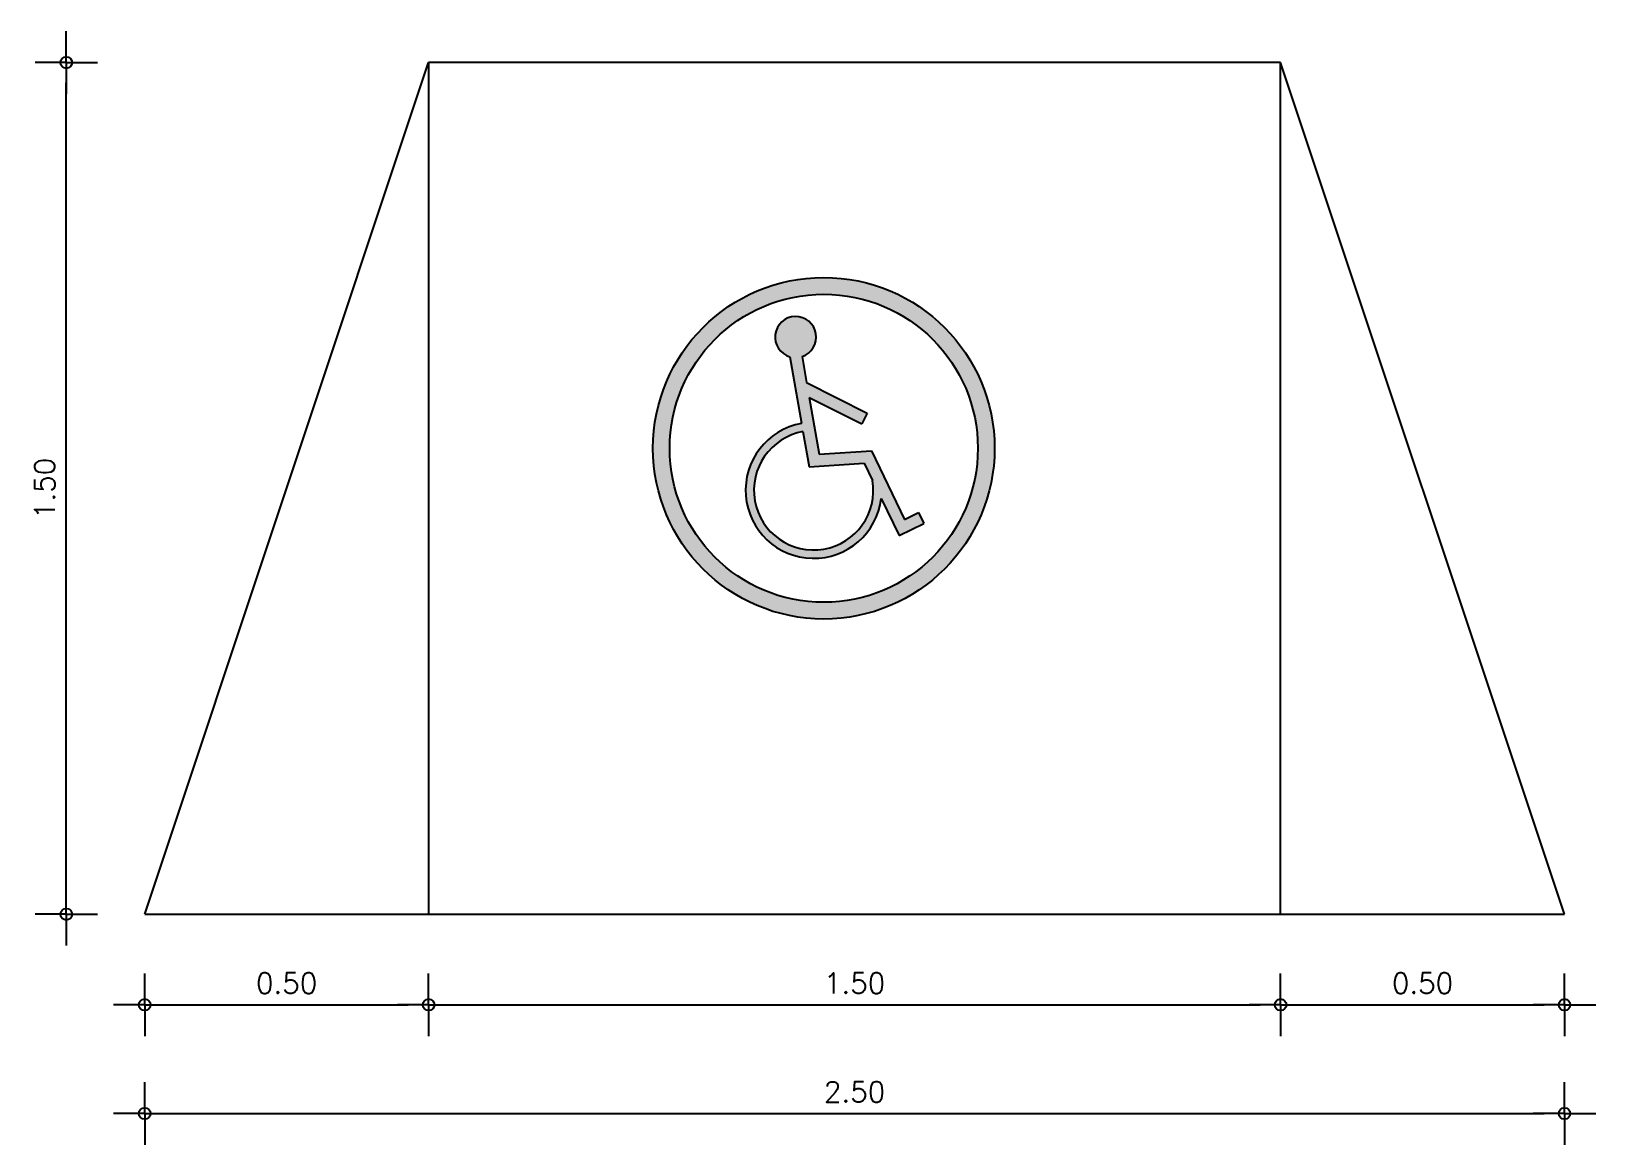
# Model space of a CAD drawing. Extents: x -599692 to 469028, y -9431878 to 9424999.
# Drawn here: x 2257.386 to 2260.14, y -420.626 to -418.665 of the extents above; entities that cross this region are included whole.
import ezdxf

# ---------------------------------------------------------------- set-up
doc = ezdxf.new("R2010")
doc.units = 0
doc.header["$LTSCALE"] = 0.5
doc.header["$MEASUREMENT"] = 0
doc.header["$PDMODE"] = 34
doc.layers.get('0').update_dxf_attribs({"linetype": 'CONTINUOUS'})
doc.layers.get('DEFPOINTS').update_dxf_attribs({"linetype": 'CONTINUOUS'})
for name, color, linetype in [('1', 1, 'CONTINUOUS'), ('COTAS', 2, 'CONTINUOUS'), ('HACH', 8, 'CONTINUOUS'), ('P1', 1, 'CONTINUOUS'), ('P3', 3, 'CONTINUOUS'), ('PVISTA', 1, 'CONTINUOUS'), ('TEXT', 3, 'CONTINUOUS')]:
    doc.layers.add(name, color=color, linetype=linetype)
doc.styles.add('ROMANS', font='romans')
doc.dimstyles.new('BOLA50$0', dxfattribs={"dimscale": 0.5, "dimtxt": 0.25, "dimasz": 0.18, "dimexe": 0.18, "dimexo": 0.0625, "dimgap": 0.1, "dimtad": 1, "dimzin": 0, "dimdsep": 46, "dimtxsty": 'ROMANS', "dimblk1": 'BOLA', "dimblk2": 'BOLA', "dimsah": 1, "dimcen": 0.09, "dimse1": 1, "dimse2": 1, "dimclrt": 256, "dimadec": 0, "dimazin": 0, "dimtfac": 1, "dimtofl": 0, "dimtmove": 2, "dimatfit": 3, "dimldrblk": 'BOLA', "dimfxl": 1, "dimtolj": 1, "dimtzin": 0, "dimarcsym": 0})

# ---------------------------------------------------------------- blocks, each defined once
blk = doc.blocks.new('A$C44756B37')
at = {"layer": 'PVISTA'}
for p, q in [((0.126, 0.4842), (0.1434, 0.324)), ((0.1551, 0.483), (0.1619, 0.4202)), ((0.1619, 0.4202), (0.3016, 0.3385)), ((0.1658, 0.3846), (0.1806, 0.248)), ((0.1658, 0.3846), (0.2871, 0.3136)), ((0.3016, 0.3385), (0.2871, 0.3136)), ((0.1456, 0.3041), (0.1548, 0.2192)), ((0.1806, 0.248), (0.3065, 0.248)), ((0.3065, 0.248), (0.3747, 0.0793)), ((0.1548, 0.2192), (0.2871, 0.2192)), ((0.2871, 0.2192), (0.3041, 0.177)), ((0.3221, 0.1326), (0.3589, 0.0416)), ((0.3747, 0.0793), (0.409, 0.0934)), ((0.409, 0.0934), (0.4198, 0.0667)), ((0.3589, 0.0416), (0.4198, 0.0667))]:
    blk.add_line(p, q, dxfattribs=at)
blk.add_lwpolyline([(0.1457, 0.3041, 2.388986), (0.3041, 0.177, -0.830114)], format="xyb", dxfattribs=at)
for centre, radius, start, end in [((0.1426, 0.5305), 0.0491, 284.7935, 250.3107), ((0.1623, 0.1625), 0.1625, 96.6867, 349.3931)]:
    blk.add_arc(centre, radius, start, end, dxfattribs=at)
blk = doc.blocks.new('A$C6E743D22')
at = {"layer": '1', "ltscale": 3}
h = blk.add_hatch(color=256, dxfattribs=at)
h.paths.add_polyline_path([(0, 0.4079, 1), (0.8158, 0.4079, 1)])
h.paths.add_polyline_path([(0.7758, 0.4079, -1), (0.04, 0.4079, -1)], flags=16)
h.paths.add_polyline_path([(0.6242, 0.2401), (0.635, 0.2134), (0.574, 0.1883), (0.5372, 0.2793, -0.360974), (0.3775, 0.1466, -0.943286), (0.3586, 0.4706), (0.3412, 0.6309, -6.596073), (0.3703, 0.6296), (0.3771, 0.5669), (0.5168, 0.4852), (0.5022, 0.4603), (0.3809, 0.5312), (0.3958, 0.3947), (0.5216, 0.3947), (0.5899, 0.2259)], flags=0)
h.paths.add_polyline_path([(0.5193, 0.3237, -2.386956), (0.3607, 0.4507), (0.3699, 0.3659), (0.5022, 0.3659)], flags=0)
h = blk.add_hatch(color=256, dxfattribs=at)
h.paths.add_polyline_path([(0.3703, 0.6296), (0.3771, 0.5669), (0.5168, 0.4852), (0.5022, 0.4603), (0.3809, 0.5312), (0.3958, 0.3947), (0.5216, 0.3947), (0.5899, 0.2259), (0.6242, 0.2401), (0.635, 0.2134), (0.574, 0.1883), (0.5372, 0.2793, -0.360974), (0.3775, 0.1466, -0.943286), (0.3586, 0.4706), (0.3412, 0.6309, -6.596073)])
h.paths.add_polyline_path([(0.5193, 0.3237), (0.5022, 0.3659), (0.3699, 0.3659), (0.3607, 0.4507, 2.386956)])
at = {"layer": 'TEXT'}
for radius in [0.4079, 0.3679]:
    blk.add_circle((0.4079, 0.4079), radius, dxfattribs=at)
at = {"layer": 'HACH', "ltscale": 3}
blk.add_blockref('A$C44756B37', (0.2151, 0.1467), dxfattribs=at)
blk = doc.blocks.new('A$C206D7CE9')
at = {"layer": 'HACH', "ltscale": 3, "xscale": 5.510876380422942, "yscale": 5.510876380422942, "zscale": 5.510876380422942}
blk.add_blockref('A$C6E743D22', (0, 0), dxfattribs=at)
blk = doc.blocks.new('A$C53B24436')
at = {"layer": 'PVISTA', "xscale": 0.2675669915776192, "yscale": 0.2675669915776192, "zscale": 0.2675669915776192, "rotation": 16.99718398011538}
blk.add_blockref('A$C206D7CE9', (-0.0651, 0.0279), dxfattribs=at)
blk = doc.blocks.new('BOLA')
for q in [(0, 1.528), (-1.528, 0), (0, -1.528), (1.528, 0)]:
    blk.add_line((0, 0), q)
blk.add_circle((0, 0), 0.284)
blk = doc.blocks.new('*D399')
at = {"layer": 'COTAS', "color": 253, "lineweight": -2}
blk.add_line((2257.6214, -420.3799), (2258.0494, -420.3799), dxfattribs=at)
at = {"layer": 'DEFPOINTS', "color": 0}
for p in [(2257.5854, -420.2205), (2258.0854, -420.2205), (2258.0854, -420.3799)]:
    blk.add_point(p, dxfattribs=at)
at = {"layer": 'COTAS', "color": 253, "lineweight": -2, "xscale": 0.036, "yscale": 0.036, "zscale": 0.036, "rotation": 180}
blk.add_blockref('BOLA', (2257.5854, -420.3799), dxfattribs=at)
at = {"layer": 'COTAS', "color": 253, "lineweight": -2, "xscale": 0.036, "yscale": 0.036, "zscale": 0.036}
blk.add_blockref('BOLA', (2258.0854, -420.3799), dxfattribs=at)
at = {"layer": 'COTAS', "insert": (2257.8354, -420.3419), "char_height": 0.036, "attachment_point": 5, "style": 'ROMANS'}
blk.add_mtext('\\A1;0.50', dxfattribs=at)
blk = doc.blocks.new('*D400')
at = {"layer": 'COTAS', "color": 253, "lineweight": -2}
blk.add_line((2258.1214, -420.3799), (2259.5494, -420.3799), dxfattribs=at)
at = {"layer": 'DEFPOINTS', "color": 0}
for p in [(2258.0854, -420.2205), (2259.5854, -420.2205), (2259.5854, -420.3799)]:
    blk.add_point(p, dxfattribs=at)
at = {"layer": 'COTAS', "color": 253, "lineweight": -2, "xscale": 0.036, "yscale": 0.036, "zscale": 0.036, "rotation": 180}
blk.add_blockref('BOLA', (2258.0854, -420.3799), dxfattribs=at)
at = {"layer": 'COTAS', "color": 253, "lineweight": -2, "xscale": 0.036, "yscale": 0.036, "zscale": 0.036}
blk.add_blockref('BOLA', (2259.5854, -420.3799), dxfattribs=at)
at = {"layer": 'COTAS', "insert": (2258.8354, -420.3419), "char_height": 0.036, "attachment_point": 5, "style": 'ROMANS'}
blk.add_mtext('\\A1;1.50', dxfattribs=at)
blk = doc.blocks.new('*D401')
at = {"layer": 'COTAS', "color": 253, "lineweight": -2}
blk.add_line((2259.6214, -420.3799), (2260.0494, -420.3799), dxfattribs=at)
at = {"layer": 'DEFPOINTS', "color": 0}
for p in [(2259.5854, -420.2205), (2260.0854, -420.2205), (2260.0854, -420.3799)]:
    blk.add_point(p, dxfattribs=at)
at = {"layer": 'COTAS', "color": 253, "lineweight": -2, "xscale": 0.036, "yscale": 0.036, "zscale": 0.036, "rotation": 180}
blk.add_blockref('BOLA', (2259.5854, -420.3799), dxfattribs=at)
at = {"layer": 'COTAS', "color": 253, "lineweight": -2, "xscale": 0.036, "yscale": 0.036, "zscale": 0.036}
blk.add_blockref('BOLA', (2260.0854, -420.3799), dxfattribs=at)
at = {"layer": 'COTAS', "insert": (2259.8354, -420.3419), "char_height": 0.036, "attachment_point": 5, "style": 'ROMANS'}
blk.add_mtext('\\A1;0.50', dxfattribs=at)
blk = doc.blocks.new('*D402')
at = {"layer": 'COTAS', "color": 253, "lineweight": -2}
blk.add_line((2257.6214, -420.5713), (2260.0494, -420.5713), dxfattribs=at)
at = {"layer": 'DEFPOINTS', "color": 0}
for p in [(2257.5854, -420.2205), (2260.0854, -420.2205), (2260.0854, -420.5713)]:
    blk.add_point(p, dxfattribs=at)
at = {"layer": 'COTAS', "color": 253, "lineweight": -2, "xscale": 0.036, "yscale": 0.036, "zscale": 0.036, "rotation": 180}
blk.add_blockref('BOLA', (2257.5854, -420.5713), dxfattribs=at)
at = {"layer": 'COTAS', "color": 253, "lineweight": -2, "xscale": 0.036, "yscale": 0.036, "zscale": 0.036}
blk.add_blockref('BOLA', (2260.0854, -420.5713), dxfattribs=at)
at = {"layer": 'COTAS', "insert": (2258.8354, -420.5333), "char_height": 0.036, "attachment_point": 5, "style": 'ROMANS'}
blk.add_mtext('\\A1;2.50', dxfattribs=at)
blk = doc.blocks.new('*D403')
at = {"layer": 'COTAS', "color": 253, "lineweight": -2}
blk.add_line((2257.4474, -420.1845), (2257.4474, -418.7565), dxfattribs=at)
at = {"layer": 'DEFPOINTS', "color": 0}
for p in [(2257.4474, -418.7205), (2258.0854, -418.7205), (2258.0854, -420.2205)]:
    blk.add_point(p, dxfattribs=at)
at = {"layer": 'COTAS', "color": 253, "lineweight": -2, "xscale": 0.036, "yscale": 0.036, "zscale": 0.036}
for p, rotation in [((2257.4474, -418.7205), 90), ((2257.4474, -420.2205), 270)]:
    blk.add_blockref('BOLA', p, dxfattribs=dict(at, rotation=rotation))
at = {"layer": 'COTAS', "insert": (2257.4094, -419.4705), "char_height": 0.036, "attachment_point": 5, "rotation": 90, "style": 'ROMANS'}
blk.add_mtext('\\A1;1.50', dxfattribs=at)

msp = doc.modelspace()

# ---------------------------------------------------------------- linework, layer by layer
at = {"layer": 'P3'}
for p, q in [((2257.5854, -420.2205), (2258.0854, -418.7205)), ((2259.5854, -418.7205), (2258.0854, -418.7205)), ((2258.0854, -418.7205), (2258.0854, -420.2205)), ((2259.5854, -420.2205), (2259.5854, -418.7205)), ((2260.0854, -420.2205), (2259.5854, -418.7205)), ((2257.5854, -420.2205), (2260.0854, -420.2205))]:
    msp.add_line(p, q, dxfattribs=at)

# ---------------------------------------------------------------- block references
at = {"layer": 'P1', "xscale": 0.5000000003108792, "yscale": 0.5000000003108792, "zscale": 0.5000000003108792, "rotation": 346.6455745224454}
msp.add_blockref('A$C53B24436', (2258.5286, -419.7401, -23.8485), dxfattribs=at)

# ---------------------------------------------------------------- dimensions: what is measured, and where the dimension line sits
at = {"layer": 'COTAS'}
dim = msp.add_linear_dim(base=(2257.4474, -418.7205), p1=(2258.0854, -420.2205), p2=(2258.0854, -418.7205), angle=90, dimstyle='BOLA50$0', override={"dimscale": 0.2, "dimtxt": 0.18, "dimclrd": 253}, dxfattribs=at)
dim.commit()
dim.dimension.update_dxf_attribs({"geometry": '*D403', "text_midpoint": (2257.4094, -419.4705)})
for base, p1, p2, picture, middle in [((2258.0854, -420.3799), (2257.5854, -420.2205), (2258.0854, -420.2205), '*D399', (2257.8354, -420.3419)), ((2260.0854, -420.5713), (2257.5854, -420.2205), (2260.0854, -420.2205), '*D402', (2258.8354, -420.5333)), ((2259.5854, -420.3799), (2258.0854, -420.2205), (2259.5854, -420.2205), '*D400', (2258.8354, -420.3419)), ((2260.0854, -420.3799), (2259.5854, -420.2205), (2260.0854, -420.2205), '*D401', (2259.8354, -420.3419))]:
    dim = msp.add_linear_dim(base=base, p1=p1, p2=p2, dimstyle='BOLA50$0', override={"dimscale": 0.2, "dimtxt": 0.18, "dimclrd": 253}, dxfattribs=at)
    dim.commit()
    dim.dimension.update_dxf_attribs({"geometry": picture, "text_midpoint": middle})

doc.saveas('drawing.dxf')
